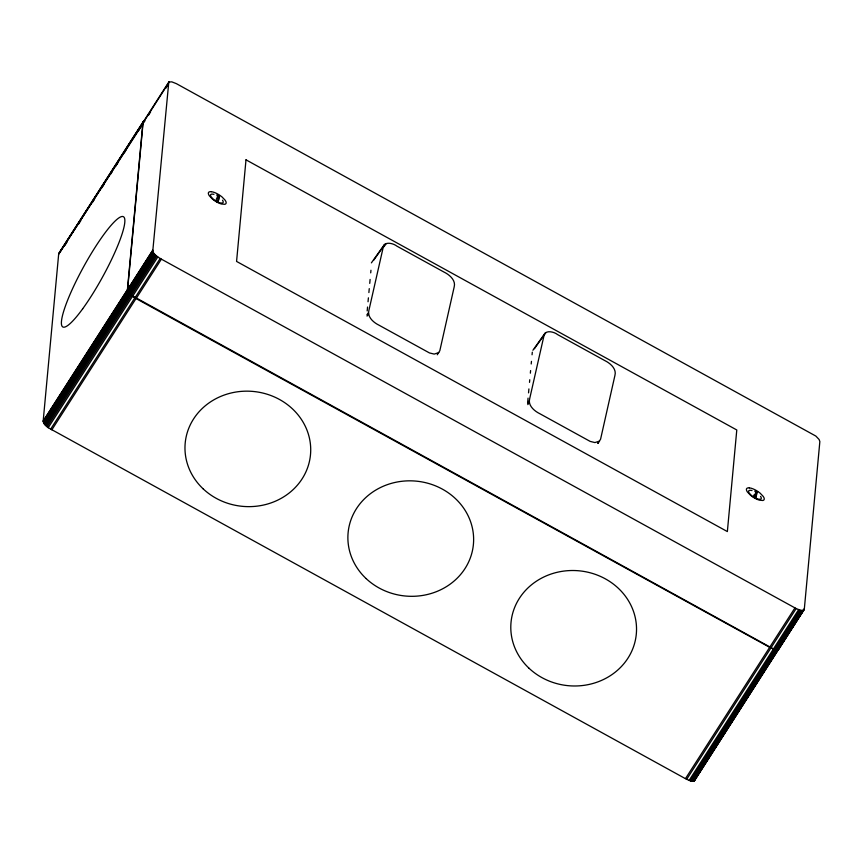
<?xml version="1.0" encoding="UTF-8"?>
<svg xmlns="http://www.w3.org/2000/svg" width="863" height="863" viewBox="0 0 863 863"><rect width="100%" height="100%" fill="white"/><g stroke="black" fill="none" stroke-linecap="round" stroke-linejoin="round"><path stroke-width="1.29" d="M438.792 352.611L434.197 354.089L429.429 352.924L378.986 325.178C373.636 322.6 367.055 316.98 368.9 310.389L383.107 247.778C383.852 240.885 393.161 243.129 396.915 246.149L444.1 272.125C449.45 274.704 456.031 280.324 454.186 286.915L439.828 350.702L437.261 354.769M599.537 441.09L594.941 442.568L590.173 441.403L539.731 413.657C534.391 411.079 527.8 405.47 529.645 398.868L543.852 336.257C544.596 329.375 553.906 331.619 557.66 334.628L604.855 360.615C610.195 363.194 616.775 368.803 614.931 375.405L600.583 439.191L598.005 443.258M804.294 609.31L778.631 649.386L773.431 648.911L131.564 295.362L128.911 292.773L127.584 289.871L143.139 122.136L168.792 82.061L171.791 81.845L176.408 83.668L815.869 436.085L819.116 439.494L819.85 441.576L804.294 609.31L694.284 780.939L691.285 781.155L686.668 779.332L48.231 427.714L44.477 424.283L43.15 421.381L58.716 253.614L143.441 121.424L144.855 120.906M43.15 421.381L127.379 290.054L142.934 122.287L143.646 121.273M127.584 289.871L152.859 250.141L168.792 82.061M367.185 310.96L367.552 307.023M368.037 301.77L368.404 297.821M368.889 292.568L369.256 288.63M369.742 283.377L370.098 279.439M370.712 272.87L370.95 270.248M527.692 402.072L528.048 398.123M528.544 392.87L528.9 388.933M529.515 382.374L529.753 379.742M530.357 373.172L530.605 370.551M531.209 363.981L531.457 361.36M532.061 354.79L532.309 352.158M755.578 498.091L756.096 492.514L757.552 491.737L755.578 498.091L753.787 497.11L754.003 494.877M215.782 200.831L217.562 201.813C218.382 189.989 221.349 197.4 217.562 201.813C212.956 201.802 220.011 195.329 217.023 194.65M753.787 497.11C754.165 496.096 757.541 490.076 754.737 491.101M694.284 780.939L779.116 647.919M58.716 253.614L142.934 122.287M60.464 251.36L144.65 121.047M58.738 254.207L142.967 122.891M143.172 122.74L169.321 81.802M64.779 245.588L66.958 242.19M78.576 224.078L80.755 220.68M92.373 202.568L94.552 199.17M101.812 187.843L103.992 184.455M110.518 174.261L111.974 171.996M115.61 166.332L117.789 162.945M124.315 152.751L125.771 150.486M138.112 131.241L141.014 126.71M148.447 115.297L150.604 111.942M165.685 88.414L167.131 86.171M43.279 420.864L127.508 289.547M127.713 289.353L152.859 250.141M43.452 422.687L127.681 291.37L127.379 290.054M127.886 291.176L153.031 251.964L152.729 250.648M43.884 423.463L128.102 292.136L127.681 291.37M128.307 291.953L153.463 252.74L153.031 251.964M44.477 424.283L128.706 292.956L128.102 292.136M128.911 292.773L154.056 253.56L153.463 252.74M45.232 425.146L129.45 293.819L128.706 292.956M129.655 293.636L154.811 254.423L154.056 253.56M46.117 426.009L130.345 294.693L129.45 293.819M130.55 294.499L155.707 255.286L154.811 254.423M47.131 426.872L131.359 295.556L130.345 294.693M131.564 295.362L156.71 256.149L155.707 255.286M48.231 427.714L132.46 296.387L131.359 295.556M132.665 296.192L157.81 256.98L156.71 256.149M50.604 429.213L134.833 297.886L770.896 648.005L775.513 649.828L778.512 649.612M135.038 297.703L160.194 258.49L796.171 608.566L800.788 610.378L803.787 610.173M51.823 429.85L136.052 298.522M136.257 298.328L161.413 259.116M685.459 778.631L769.688 647.304M769.818 647.077L794.963 607.865M686.668 779.332L770.896 648.005M771.026 647.779L796.171 608.566M689.084 780.465L773.313 649.149M773.431 648.911L798.588 609.699M690.227 780.875L774.445 649.548M774.575 649.321L799.731 610.098M691.285 781.155L775.513 649.828M775.643 649.591L800.788 610.378M692.245 781.295L776.473 649.968M776.603 649.742L801.749 610.529M693.075 781.317L777.304 649.99M777.434 649.763L802.579 610.54M779.828 646.808L799.947 615.427M801.393 613.194L804.262 608.706M693.766 781.198L803.27 610.421M598.598 442.492L597.919 443.302M371.392 262.87L384.294 244.693M373.668 260.238L385.168 244.013M383.938 246.775L386.236 243.528M366.904 314.801L368.436 312.643M367.045 316.106L368.587 313.949M532.903 350.27L545.038 333.172M534.413 348.728L545.912 332.492M527.649 403.291L529.181 401.122M527.8 404.596L529.332 402.428M753.852 497.012L755.632 497.994M157.81 256.98L160.194 258.49M132.46 296.387L134.833 297.886M755.341 491.813L756.15 492.417M217.26 195.621L218.08 196.225M694.758 779.483L694.791 780.076M760.573 496.398A7.217 2.6 32.7 0 1 760.303 499.289L757.887 499.062A7.411 2.675 32.7 0 1 751.533 495.567L749.311 493.226A7.217 2.6 32.7 0 1 749.58 490.335L750.648 490.292A7.4 2.665 32.7 0 1 751.997 490.562M222.503 200.205A7.217 2.6 32.7 0 1 222.233 203.096L219.806 202.881A7.411 2.675 32.7 0 1 213.463 199.385L211.23 197.044A7.217 2.6 32.7 0 1 211.5 194.153L212.568 194.11A7.4 2.665 32.7 0 1 213.927 194.38M217.131 195.739A7.4 2.665 32.7 0 1 218.771 196.742M245.998 159.828L236.57 261.424L727.358 531.576L736.786 429.979L245.998 159.828M211.208 191.672L209.709 191.737A10.151 3.657 32.7 0 0 209.342 195.804L212.471 199.083A10.421 3.754 32.7 0 0 221.392 204.002L224.79 204.304A10.151 3.657 32.7 0 0 225.167 200.248L222.039 196.958A10.421 3.754 32.7 0 0 213.118 192.05L211.208 191.672M749.289 487.865L747.79 487.919A10.151 3.657 32.7 0 0 747.412 491.986L750.54 495.276A10.421 3.754 32.7 0 0 759.462 500.184L762.87 500.497A10.151 3.657 32.7 0 0 763.248 496.43L760.12 493.151A10.421 3.754 32.7 0 0 751.198 488.231L749.289 487.865M366.095 578.555A62.913 57.692 5.3 0 0 471.414 554.661A62.913 57.692 5.3 0 0 394.758 482.503A62.913 57.692 5.3 0 0 366.095 578.555M82.686 308.792A62.913 10.766 -61.2 0 0 124.326 217.692A62.913 10.766 -61.2 0 0 72.352 289.148A62.913 10.766 -61.2 0 0 82.686 308.792M203.183 488.879A62.913 57.692 5.3 0 0 308.501 464.984A62.913 57.692 5.3 0 0 231.856 392.827A62.913 57.692 5.3 0 0 203.183 488.879M529.008 668.232A62.913 57.692 5.3 0 0 634.316 644.337A62.913 57.692 5.3 0 0 557.671 572.18A62.913 57.692 5.3 0 0 529.008 668.232"/></g></svg>
